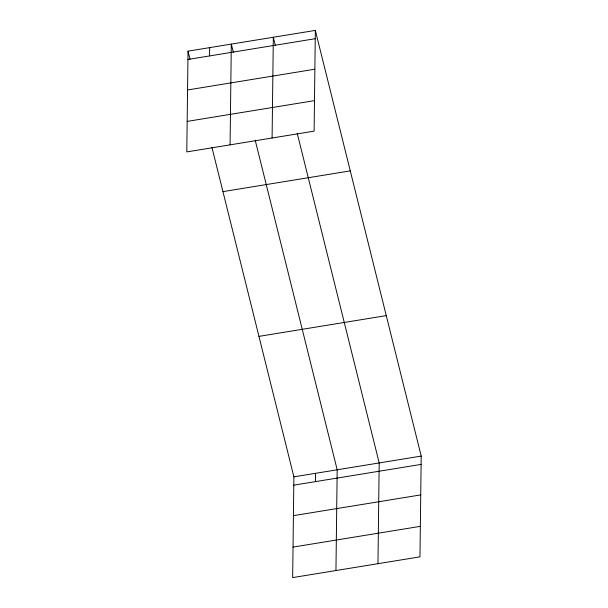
<?xml version="1.0" encoding="UTF-8"?>
<svg xmlns="http://www.w3.org/2000/svg" width="608" height="608" viewBox="0 0 608 608"><rect width="100%" height="100%" fill="white"/><g stroke="black" fill="none" stroke-linecap="round" stroke-linejoin="round"><path stroke-width="0.91" d="M188.024 51.156L186.793 151.909L314.108 131.146L315.339 30.4L188.024 51.156L190.046 59.318M209.562 55.936L209.669 47.629M230.082 144.848L231.306 44.103L233.335 52.258M272.095 138.001L273.326 37.248L275.356 45.41M211.911 147.227L293.892 476.854L292.661 577.6L419.976 556.844L421.207 456.091L315.339 30.4M315.43 481.627L315.537 473.32M335.95 570.54L337.182 469.794L255.2 140.167M377.963 563.692L379.194 462.939L297.221 133.319M187.918 59.462L315.24 38.707M187.545 89.969L314.868 69.213M187.165 121.402L314.48 100.639M222.954 191.634L350.276 170.878M258.955 336.376L386.27 315.613M293.892 476.854L421.207 456.091M293.786 485.154L421.108 464.398M293.413 515.66L420.736 494.904M293.033 547.094L420.356 526.338"/></g></svg>
